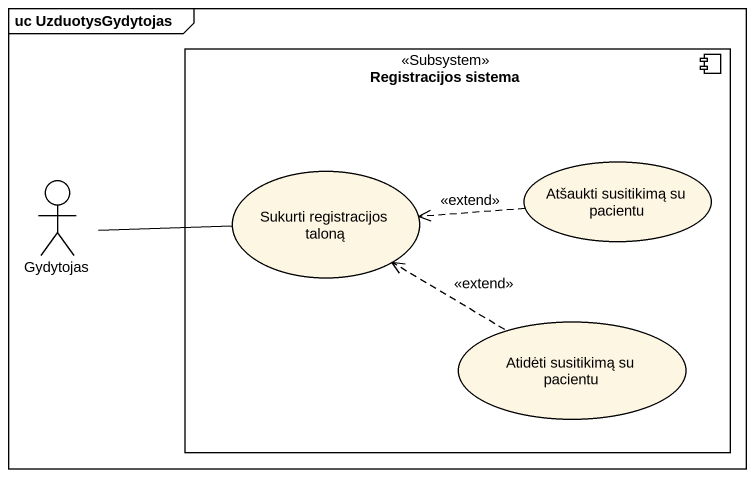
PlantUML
@startuml
mainframe uc UzduotysGydytojas
component "Registracijos sistema" as Registracijos_sistema <<Subsystem>> {
  usecase "Sukurti registracijos taloną" as Sukurti_registracijos_taloną
  usecase "Atšaukti susitikimą su pacientu" as Atšaukti_susitikimą_su
  usecase "Atidėti susitikimą su pacientu" as Atidėti_susitikimą_su
}
actor Gydytojas
Gydytojas -right- Sukurti_registracijos_taloną
Atšaukti_susitikimą_su .left.> Sukurti_registracijos_taloną : <<extend>>
Atidėti_susitikimą_su .left.> Sukurti_registracijos_taloną : <<extend>>
@enduml
